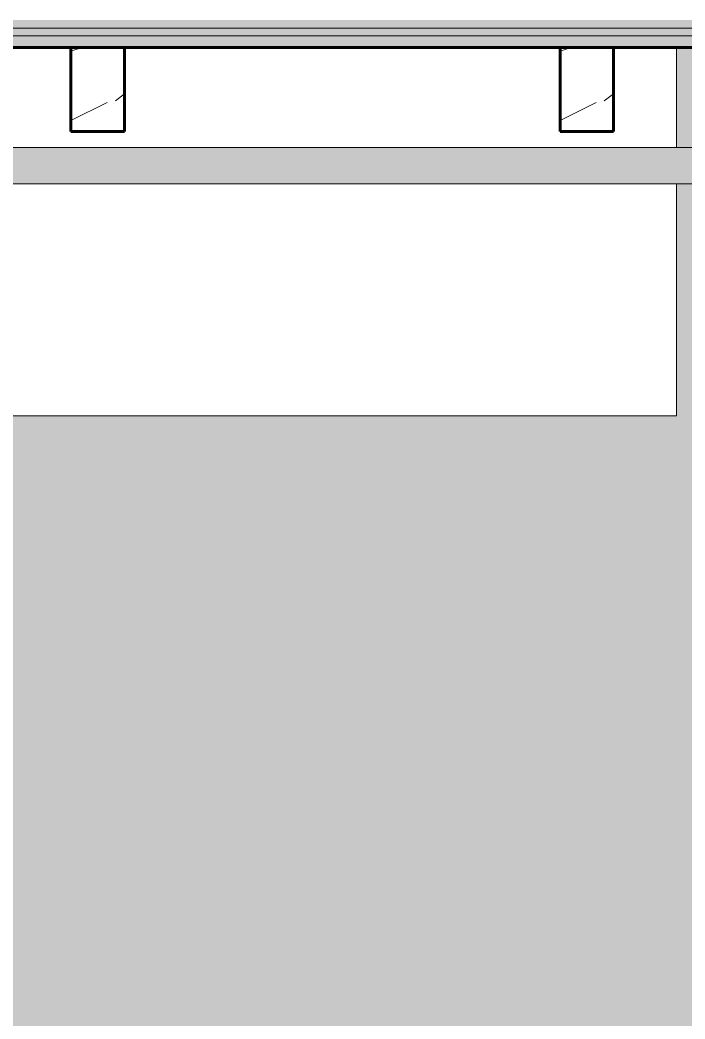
# Model space of a CAD drawing. Header units: inches. Extents: x 2872 to 9394, y -6 to 375.
# Drawn here: x 9231.3 to 9274.8, y 201.4 to 266.8 of the extents above; entities that cross this region are included whole.
import ezdxf

# ---------------------------------------------------------------- set-up
doc = ezdxf.new("R2010")
doc.units = ezdxf.units.IN
doc.header["$MEASUREMENT"] = 0
for name, color, linetype, lineweight in [('0-3', 10, 'Continuous', 9), ('0-4', 90, 'Continuous', 5), ('A-FLOR-1', 8, 'Continuous', 5), ('A-FLOR-2', 7, 'Continuous', 60), ('A-FLOR-4', 250, 'Continuous', 18), ('A-FLOR-MCUT-1', 250, 'Continuous', 18), ('A-FLOR-PATT-2', 253, 'Continuous', 9), ('A-FLOR-PATT-3', 10, 'Continuous', 9), ('I-WALL-1', 2, 'Continuous', 5), ('P-PIPE', 3, 'Continuous', 9), ('P-PIPE-1', 3, 'Continuous', 5), ('S-BEAM', 12, 'Continuous', 9), ('S-BEAM-3', 7, 'Continuous', 60)]:
    doc.layers.add(name, color=color, linetype=linetype, lineweight=lineweight)
pattern_1 = [(216.87, (10975.55, 7.997), (23.9897714, 15.993643), [3.998, -35.986]), (206.565, (10980.348, 5.598), (-7.99708, -7.99662), [8.941, -8.941]), (198.435, (10980.348, 1.599), (-15.993845, -7.997098), [5.058, -20.23])]

# ---------------------------------------------------------------- blocks, each defined once
blk = doc.blocks.new('CTR - 1st Phase - Shell_rvt-7-INTERIOR ELEVATION - CORRIDOR NORTH _202_E_ - 2ND FLOOR - NORTH WALL')
at = {"layer": 'A-FLOR-1'}
blk.add_hatch(color=256, dxfattribs=at).paths.add_polyline_path([(11725.406, 265.75), (11747.213, 265.75), (11747.213, 266.25), (10351.577, 266.25), (10351.577, 265.75), (11714.503, 265.75)], flags=0)
at = {"layer": 'A-FLOR-PATT-2'}
h = blk.add_hatch(dxfattribs=at)
h.set_pattern_fill('FP_38', color=256, style=0, pattern_type=2)
h.set_pattern_definition([(0, (10972.352, 0), (7.68, 1.92), [0.634, -5.126, 0.634, -5.126, -30.72]), (0, (10972.352, 0), (7.68, 1.92), [-11.52, 0.634, -10.886, 0.634, -5.126, -13.44]), (0, (10972.352, 0), (7.68, 1.92), [-28.8, 0.634, -3.206, 0.634, -8.966]), (120, (10975.232, 0.96), (-5.502769, 5.691075), [0.634, -5.126, 0.634, -5.126, -30.72]), (120, (10975.232, 0.96), (-5.502769, 5.691075), [-11.52, 0.634, -10.886, 0.634, -5.126, -13.44]), (120, (10975.232, 0.96), (-5.502769, 5.691075), [-28.8, 0.634, -3.206, 0.634, -8.966]), (240, (10976.192, 4.8), (-2.177231, -7.611075), [0.634, -5.126, 0.634, -5.126, -30.72]), (240, (10976.192, 4.8), (-2.177231, -7.611075), [-11.52, 0.634, -10.886, 0.634, -5.126, -13.44]), (240, (10976.192, 4.8), (-2.177231, -7.611075), [-28.8, 0.634, -3.206, 0.634, -8.966])])
h.paths.add_polyline_path([(11725.406, 266.25), (11747.213, 266.25), (11747.213, 266.791), (10351.577, 266.791), (10351.577, 266.25), (11714.503, 266.25)], flags=0)
at = {"layer": 'A-FLOR-PATT-3'}
h = blk.add_hatch(dxfattribs=at)
h.set_pattern_fill('FP_37', color=256, style=0, pattern_type=2)
h.set_pattern_definition([(0, (10972.352, 0), (0, 2.399), []), (315, (10972.352, 0), (2.3985062, 0), [3.393, -3.393]), (45, (10972.352, 0), (2.3985062, 0), [3.393, -3.393])])
h.paths.add_polyline_path([(11365.594, 265), (11747.213, 265), (11747.213, 265.75), (10351.577, 265.75), (10351.577, 265), (11362.614, 265)], flags=0)
at = {"layer": 'A-FLOR-2'}
blk.add_line((10351.577, 265), (11747.213, 265), dxfattribs=at)
at = {"layer": 'A-FLOR-4'}
for p, q in [((11687.614, 265), (11687.614, 258.438)), ((11687.614, 256.063), (11687.614, 240.875)), ((11687.614, 240.875), (11551.814, 240.875))]:
    blk.add_line(p, q, dxfattribs=at)
at = {"layer": 'A-FLOR-MCUT-1'}
for p, q in [((11747.213, 266.25), (10351.577, 266.25)), ((11747.213, 265.75), (10351.577, 265.75))]:
    blk.add_line(p, q, dxfattribs=at)
blk = doc.blocks.new('LVL-Laminated Veneer Lumber - 4X6 S_ PINE - NO_ 1-2391458-INTERIOR ELEVATION - CORRIDOR NORTH _202_E_ - 2ND FLOOR - NORTH WALL')
at = {"layer": 'S-BEAM'}
h = blk.add_hatch(dxfattribs=at)
h.set_pattern_fill('FP_43', color=256, style=0, pattern_type=2)
h.set_pattern_definition(pattern_1)
h.paths.add_polyline_path([(11680.002, 259.5), (11683.502, 259.5), (11683.502, 265), (11680.002, 265)], flags=0)
at = {"layer": 'S-BEAM-3'}
for p, q in [((11683.502, 265), (11680.002, 265)), ((11680.002, 265), (11680.002, 259.5)), ((11683.502, 259.5), (11683.502, 265)), ((11680.002, 259.5), (11683.502, 259.5))]:
    blk.add_line(p, q, dxfattribs=at)
blk = doc.blocks.new('LVL-Laminated Veneer Lumber - 4X6 S_ PINE - NO_ 1-V66-INTERIOR ELEVATION - CORRIDOR NORTH _202_E_ - 2ND FLOOR - NORTH WALL')
at = {"layer": 'S-BEAM'}
h = blk.add_hatch(dxfattribs=at)
h.set_pattern_fill('FP_43', color=256, style=0, pattern_type=2)
h.set_pattern_definition(pattern_1)
h.paths.add_polyline_path([(11648.002, 259.5), (11651.502, 259.5), (11651.502, 265), (11648.002, 265)], flags=0)
at = {"layer": 'S-BEAM-3'}
for p, q in [((11651.502, 265), (11648.002, 265)), ((11648.002, 265), (11648.002, 259.5)), ((11651.502, 259.5), (11651.502, 265)), ((11648.002, 259.5), (11651.502, 259.5))]:
    blk.add_line(p, q, dxfattribs=at)
blk = doc.blocks.new('CTR - 1st Phase - Structure_rvt-7-INTERIOR ELEVATION - CORRIDOR NORTH _202_E_ - 2ND FLOOR - NORTH WALL')
at = {"layer": '0-3'}
for name in ['LVL-Laminated Veneer Lumber - 4X6 S_ PINE - NO_ 1-V66-INTERIOR ELEVATION - CORRIDOR NORTH _202_E_ - 2ND FLOOR - NORTH WALL', 'LVL-Laminated Veneer Lumber - 4X6 S_ PINE - NO_ 1-2391458-INTERIOR ELEVATION - CORRIDOR NORTH _202_E_ - 2ND FLOOR - NORTH WALL']:
    blk.add_blockref(name, (0, 0), dxfattribs=at)

msp = doc.modelspace()

# ---------------------------------------------------------------- hatches: boundary and pattern name
at = {"layer": 'I-WALL-1'}
h = msp.add_hatch(color=256, dxfattribs=at)
h.paths.add_polyline_path([(9137.26016, 136), (9266.35876, 136), (9266.35876, 240.875), (9138.43376, 240.875), (9138.43376, 256.0625), (9137.26016, 256.0625), (9137.26016, 201.38526)], flags=0)
h.paths.add_polyline_path([(9137.57087, 258.4375), (9138.43376, 258.4375), (9138.43376, 265), (9137.26016, 265), (9137.26016, 258.4375)], flags=0)
h = msp.add_hatch(color=256, dxfattribs=at)
h.paths.add_polyline_path([(9275.35876, 136), (9275.35876, 256.0625), (9274.23376, 256.0625), (9274.23376, 240.875), (9266.35876, 240.875), (9266.35876, 136)], flags=0)
h.paths.add_polyline_path([(9274.23376, 258.4375), (9275.35876, 258.4375), (9275.35876, 265), (9274.23376, 265), (9274.23376, 258.61551)], flags=0)
at = {"layer": 'P-PIPE-1'}
for points in [[(8630.56248, 257.25), (9288.57869, 257.25), (9288.57869, 258.4375), (7991.2113, 258.4375), (7991.2113, 257.25), (8629.19951, 257.25)], [(7991.2113, 256.0625), (9288.57869, 256.0625), (9288.57869, 257.25), (7991.2113, 257.25), (7991.2113, 256.08606)]]:
    msp.add_hatch(color=256, dxfattribs=at).paths.add_polyline_path(points, flags=0)

# ---------------------------------------------------------------- linework, layer by layer
at = {"layer": 'P-PIPE'}
for p, q in [((9288.57869, 258.4375), (7991.2113, 258.4375)), ((7991.2113, 256.0625), (9288.57869, 256.0625))]:
    msp.add_line(p, q, dxfattribs=at)

# ---------------------------------------------------------------- block references
at = {"layer": '0-4'}
for name in ['CTR - 1st Phase - Shell_rvt-7-INTERIOR ELEVATION - CORRIDOR NORTH _202_E_ - 2ND FLOOR - NORTH WALL', 'CTR - 1st Phase - Structure_rvt-7-INTERIOR ELEVATION - CORRIDOR NORTH _202_E_ - 2ND FLOOR - NORTH WALL']:
    msp.add_blockref(name, (-2413.38064, 0), dxfattribs=at)

doc.saveas('drawing.dxf')
